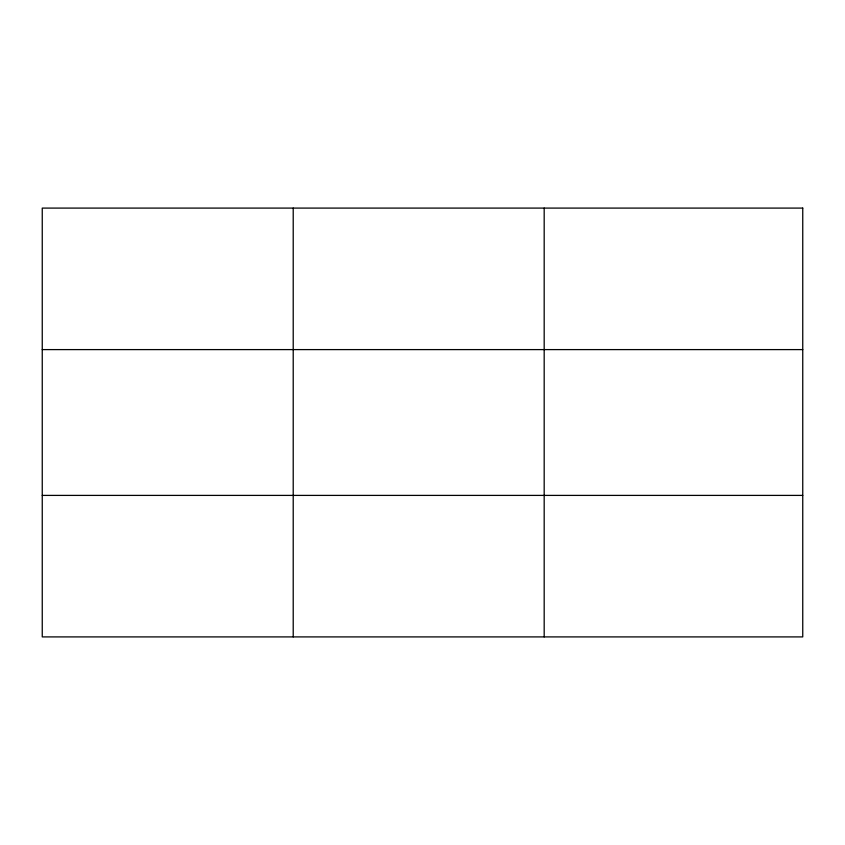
<?xml version="1.0" encoding="UTF-8"?>
<svg xmlns="http://www.w3.org/2000/svg" width="845" height="845" viewBox="0 0 845 845"><rect width="100%" height="100%" fill="white"/><g stroke="black" fill="none" stroke-linecap="round" stroke-linejoin="round"><path stroke-width="1.27" d="M293.215 636.908L293.215 208.092M544.18 636.908L544.18 208.092M42.25 349.598L802.75 349.598M42.25 495.402L802.75 495.402M802.75 208.092L802.75 636.908L42.25 636.908L42.25 208.092L802.75 208.092"/></g></svg>
